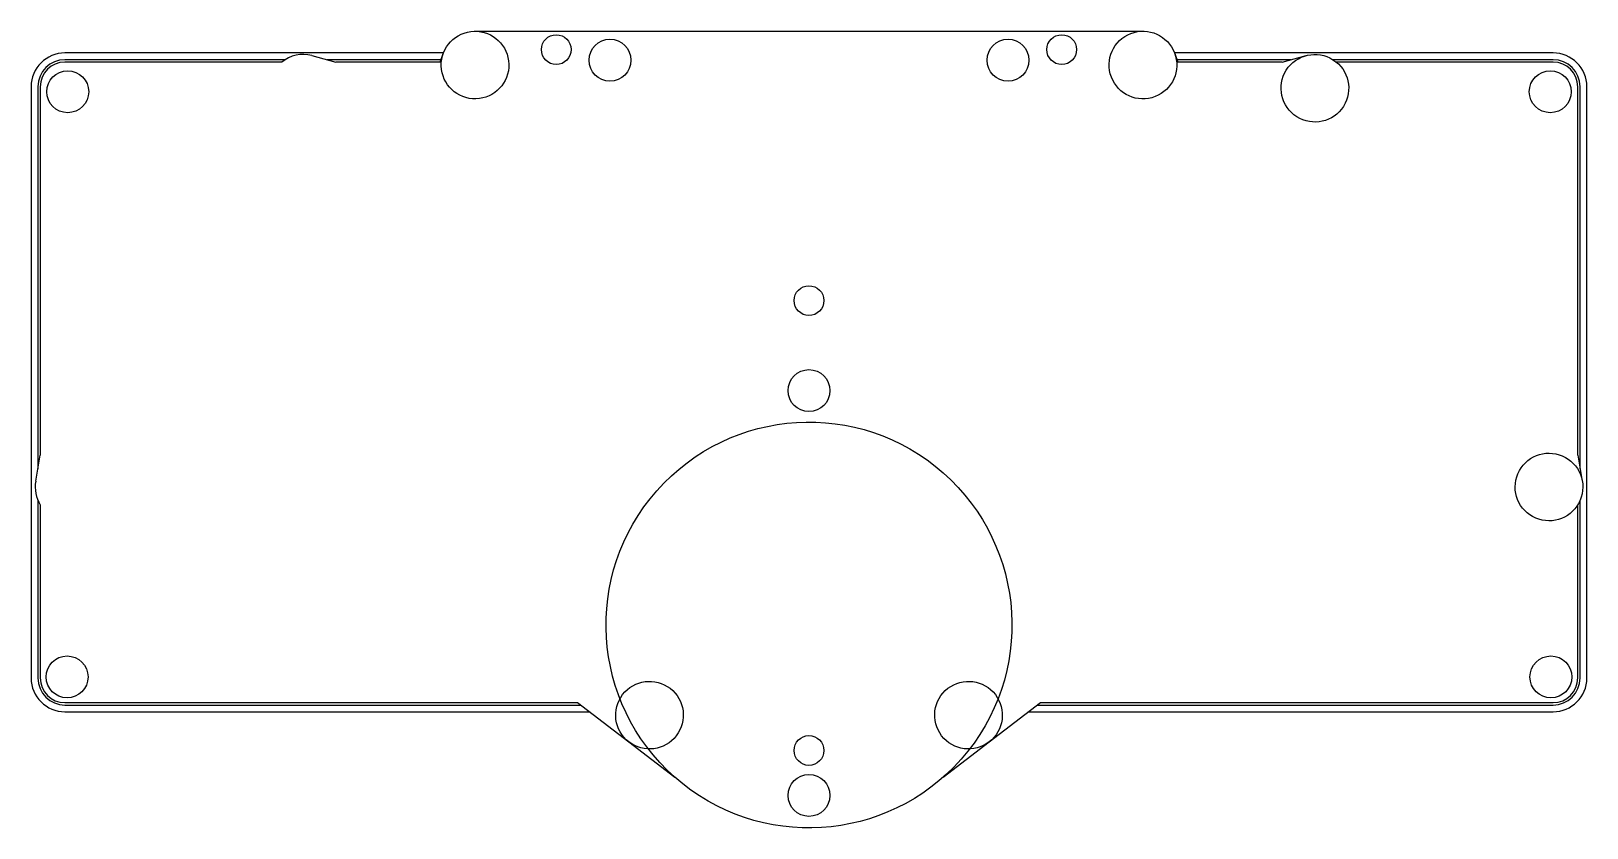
# Model space of a CAD drawing. Header units: millimetres. Extents: x 37 to 267, y -156 to -38.
import ezdxf

# ---------------------------------------------------------------- set-up
doc = ezdxf.new("R2010")
doc.units = ezdxf.units.MM

msp = doc.modelspace()

# ---------------------------------------------------------------- linework, layer by layer
at = {"linetype": 'CONTINUOUS'}
for p, q in [((102.37, -37.87), (201.37, -37.87)), ((102.37, -37.89), (102.37, -37.87)), ((201.37, -37.89), (201.37, -37.87)), ((97.83, -41.1), (41.87, -41.1)), ((97.34, -42.45), (97.81, -41.18)), ((261.87, -41.1), (205.91, -41.1)), ((205.94, -41.18), (206.4, -42.45)), ((74.41, -42.1), (41.87, -42.1)), ((73.92, -42.45), (41.87, -42.45)), ((78.38, -41.49), (81.94, -42.45)), ((97.47, -42.1), (80.64, -42.1)), ((97.34, -42.45), (81.94, -42.45)), ((223.1, -42.1), (206.27, -42.1)), ((221.8, -42.45), (206.4, -42.45)), ((221.8, -42.45), (225.36, -41.49)), ((261.87, -42.1), (229.33, -42.1)), ((261.87, -42.45), (229.82, -42.45)), ((36.87, -46.1), (36.87, -133.5)), ((37.87, -46.1), (37.87, -102.57)), ((38.22, -46.1), (38.22, -100.58)), ((265.52, -100.58), (265.52, -46.1)), ((265.87, -102.57), (265.87, -46.1)), ((266.87, -133.5), (266.87, -46.1)), ((37.55, -104.4), (38.22, -100.58)), ((265.52, -100.58), (266.19, -104.4)), ((37.87, -107.23), (37.87, -133.5)), ((38.22, -107.91), (38.22, -133.5)), ((265.52, -133.5), (265.52, -107.91)), ((265.87, -133.5), (265.87, -107.23)), ((41.87, -137.15), (117.67, -137.15)), ((41.87, -137.5), (118.13, -137.5)), ((117.67, -137.15), (125.25, -142.96)), ((178.49, -142.96), (186.07, -137.15)), ((185.61, -137.5), (261.87, -137.5)), ((186.07, -137.15), (261.87, -137.15)), ((41.87, -138.5), (119.43, -138.5)), ((184.31, -138.5), (261.87, -138.5)), ((125.25, -142.96), (125.25, -142.96)), ((125.25, -142.96), (132.02, -148.16)), ((171.72, -148.16), (178.49, -142.96))]:
    msp.add_line(p, q, dxfattribs=at)
for centre, radius in [((114.51, -40.61), 2.2), ((122.45, -42.17), 3.1), ((181.29, -42.17), 3.1), ((189.23, -40.61), 2.2), ((42.28, -46.84), 3.1), ((261.46, -46.84), 3.1), ((151.87, -77.72), 2.2), ((151.87, -91.02), 3.1), ((42.19, -133.35), 3.1), ((261.55, -133.35), 3.1), ((151.87, -144.22), 2.2), ((151.87, -150.87), 3.1)]:
    msp.add_circle(centre, radius, dxfattribs=at)
for centre, radius, start, end in [((102.5, -42.89), 5, 91.5308, 451.5308), ((201.24, -42.89), 5, 20.9626, 380.9626), ((41.87, -46.1), 5, 90, 180), ((77.09, -46.32), 5, 75, 129.2084), ((226.66, -46.32), 5, 57.656, 417.656), ((261.87, -46.1), 5, 0, 90), ((41.87, -46.1), 4, 90, 180), ((41.87, -46.1), 3.65, 90, 180), ((261.87, -46.1), 4, 0, 90), ((261.87, -46.1), 3.65, 0, 90), ((151.87, -125.67), 30, 228.5678, 588.5678), ((261.27, -105.27), 5, 336.9195, 696.9195), ((42.47, -105.27), 5, 170, 211.7932), ((41.87, -133.5), 5, 180, 270), ((41.87, -133.5), 4, 180, 270), ((41.87, -133.5), 3.65, 180, 270), ((128.29, -139), 5, 232.5, 592.5), ((175.45, -139), 5, 307.4838, 667.4838), ((261.87, -133.5), 5, 270, 360), ((261.87, -133.5), 4, 270, 360), ((261.87, -133.5), 3.65, 270, 360)]:
    msp.add_arc(centre, radius, start, end, dxfattribs=at)

doc.saveas('drawing.dxf')
